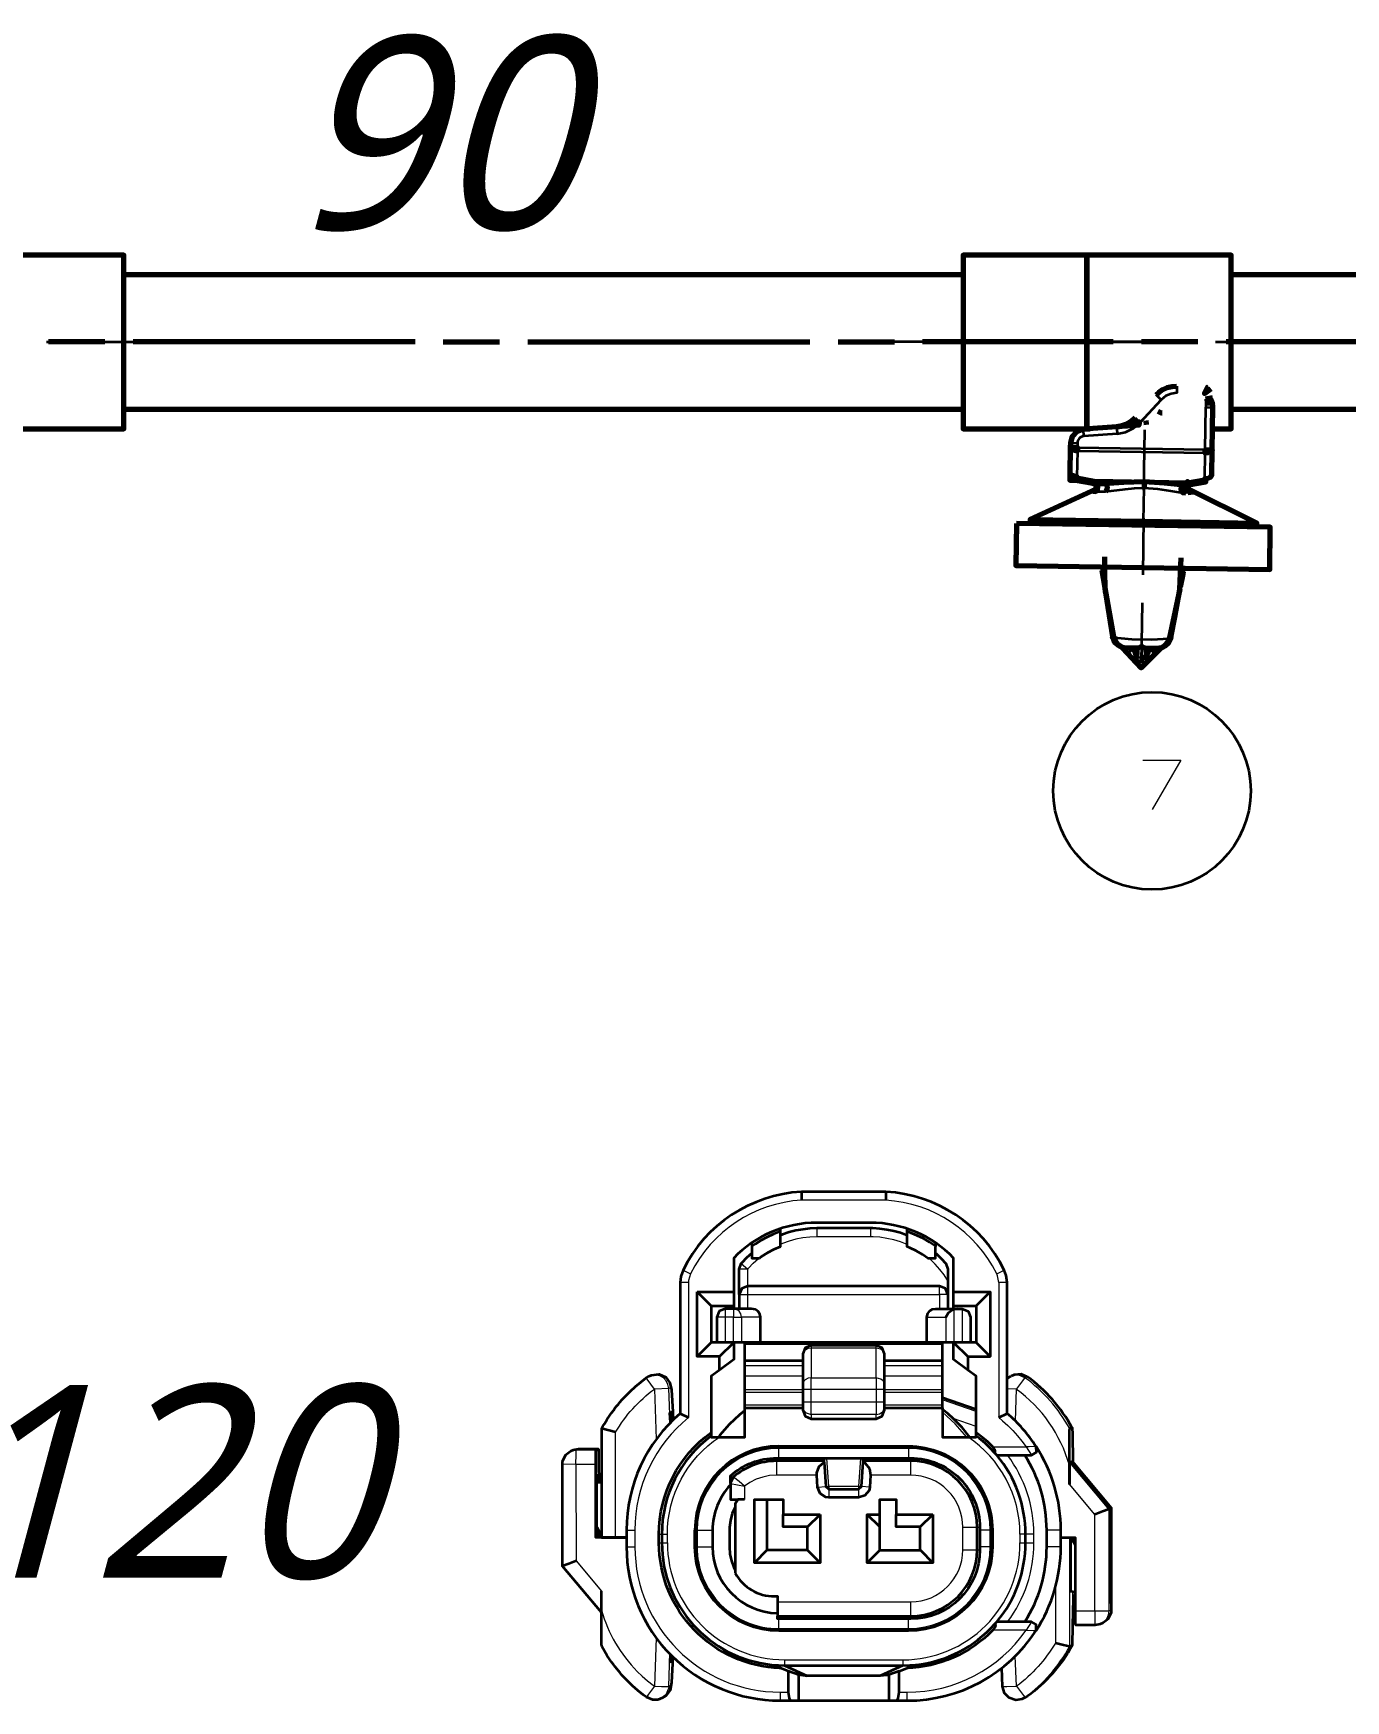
# Model space of a CAD drawing. Header units: millimetres. Extents: x 0 to 174, y 0 to 33.
# Drawn here: x 42.714 to 44.546, y 14.931 to 17.259 of the extents above; entities that cross this region are included whole.
import ezdxf

# ---------------------------------------------------------------- set-up
doc = ezdxf.new("R2010")
doc.units = ezdxf.units.MM
doc.layers.add('PDF_Geomertry', color=7, linetype='Continuous', true_color=0x405f80)
doc.layers.add('PDF_Text', color=7, linetype='Continuous')
doc.styles.add('PDF Lucida Handwriting Italic', font='')
doc.styles.get('PDF Lucida Handwriting Italic').set_extended_font_data('Lucida Handwriting', italic=True)

msp = doc.modelspace()

# ---------------------------------------------------------------- linework, layer by layer
at = {"layer": 'PDF_Geomertry', "lineweight": 70}
for points in [[(42.4665, 16.9347), (42.0925, 16.9347), (42.0925, 16.7213), (42.3693, 16.7213), (42.3693, 16.454), (42.5636, 16.454), (42.5636, 16.7067), (42.8406, 16.7067), (42.8406, 16.9493), (42.4665, 16.9493), (42.4665, 16.7067)], [(44.3604, 16.7067), (44.3865, 16.7067), (44.3865, 16.9493), (44.185, 16.9493), (44.0125, 16.9493), (44.0125, 16.7067), (44.185, 16.7067), (44.1894, 16.7067)], [(44.0125, 16.9218), (42.8406, 16.9218)], [(46.2468, 16.9218), (44.3865, 16.9218)], [(44.2817, 16.7539), (44.2853, 16.7574), (44.291, 16.7613), (44.2972, 16.7642), (44.304, 16.7658), (44.3108, 16.7664)], [(44.3581, 16.7625), (44.3494, 16.7561), (44.3542, 16.7656), (44.3543, 16.7657)], [(44.3232, 16.6172), (44.3211, 16.62), (44.3207, 16.6239), (44.3225, 16.6271), (44.3239, 16.6281), (44.3254, 16.6283), (44.3271, 16.6285), (44.3513, 16.6324), (44.3513, 16.6324), (44.3513, 16.6324), (44.3511, 16.6324), (44.351, 16.6326), (44.3501, 16.6351), (44.3497, 16.6371), (44.3529, 16.6374), (44.3576, 16.639), (44.3594, 16.6418), (44.36, 16.6775), (44.361, 16.7365), (44.3603, 16.7424)], [(44.3604, 16.75), (44.3508, 16.7482)], [(44.361, 16.7424), (44.3603, 16.7424), (44.3513, 16.7425)], [(44.3563, 16.7492), (44.3589, 16.746), (44.3603, 16.7424), (44.3601, 16.7413), (44.3603, 16.7401)], [(42.8406, 16.7343), (44.0125, 16.7343)], [(44.2522, 16.7218), (44.2468, 16.7169), (44.2406, 16.7131), (44.2336, 16.7106), (44.2264, 16.7093), (44.2372, 16.7108), (44.2443, 16.7125), (44.2579, 16.7165), (44.2579, 16.7146), (44.2576, 16.7119), (44.2576, 16.7117), (44.2575, 16.7117), (44.2575, 16.7115), (44.2575, 16.7115)], [(44.2682, 16.7124), (44.2678, 16.7182)], [(44.2899, 16.7285), (44.2894, 16.7286), (44.2844, 16.7306)], [(44.3865, 16.7343), (46.2468, 16.7343)], [(44.2574, 16.7115), (44.2494, 16.711), (44.2417, 16.7104), (44.2339, 16.7099), (44.2301, 16.7096), (44.2293, 16.7096), (44.2264, 16.7093), (44.1801, 16.706), (44.1711, 16.7031), (44.1644, 16.6961), (44.1621, 16.6869), (44.1619, 16.6806), (44.1614, 16.6449), (44.1613, 16.635), (44.1693, 16.6349)], [(44.1693, 16.6351), (44.1704, 16.6375), (44.1711, 16.6399), (44.1674, 16.6403), (44.1631, 16.6421), (44.1617, 16.6439), (44.1614, 16.6449), (44.1619, 16.6415), (44.1636, 16.6386), (44.1661, 16.6364), (44.1693, 16.6351), (44.1935, 16.6306), (44.1965, 16.6288), (44.1981, 16.6256), (44.1972, 16.6219), (44.1946, 16.6196), (44.1972, 16.6193), (44.1999, 16.6219), (44.2003, 16.6257), (44.1985, 16.629), (44.1951, 16.6304), (44.2092, 16.6301), (44.2365, 16.6321), (44.265, 16.6329), (44.2933, 16.6313), (44.3207, 16.6285), (44.3254, 16.6283), (44.3254, 16.6332), (44.3258, 16.6318), (44.3271, 16.6285)], [(44.1971, 16.6217), (44.1057, 16.58), (44.1057, 16.5743)], [(44.1935, 16.6303), (44.1917, 16.6308)], [(44.1932, 16.6304), (44.1933, 16.6303)], [(44.1951, 16.6351), (44.1942, 16.6317), (44.1936, 16.6306), (44.1935, 16.6306), (44.1935, 16.6304), (44.1933, 16.6304)], [(44.1942, 16.6303), (44.1933, 16.6304), (44.1933, 16.6304), (44.1933, 16.6304), (44.1933, 16.6304), (44.1951, 16.6303)], [(44.1951, 16.6353), (44.1951, 16.6317), (44.1951, 16.6304)], [(44.2092, 16.6301), (44.2106, 16.6297), (44.2118, 16.6289), (44.2133, 16.6256), (44.2129, 16.6217), (44.2121, 16.6201), (44.2108, 16.619)], [(44.265, 16.6329), (44.2649, 16.6242)], [(44.3207, 16.6285), (44.319, 16.6279), (44.3168, 16.6253), (44.3163, 16.6226), (44.3167, 16.6203), (44.3187, 16.6175), (44.3232, 16.6174)], [(44.4224, 16.5694), (44.4225, 16.5751), (44.3251, 16.6232)], [(44.3339, 16.6293), (44.3338, 16.6293), (44.3329, 16.6292), (44.3261, 16.6282)], [(44.3356, 16.6299), (44.3338, 16.6293)], [(44.1931, 16.6199), (44.1932, 16.6199), (44.1946, 16.6194)], [(44.3258, 16.6175), (44.3335, 16.6188), (44.3339, 16.6189)], [(44.1057, 16.58), (44.264, 16.5776), (44.4225, 16.5751)], [(44.2061, 16.509), (44.2096, 16.4876), (44.2111, 16.4782), (44.2104, 16.4846), (44.2103, 16.5063), (44.2101, 16.5281)], [(44.3022, 16.4156), (44.3082, 16.4463), (44.314, 16.4765), (44.3149, 16.4829), (44.3157, 16.5047), (44.3165, 16.5264)], [(44.3158, 16.486), (44.3193, 16.504), (44.3199, 16.5072)], [(44.2111, 16.4782), (44.221, 16.4168), (44.221, 16.4167), (44.2211, 16.4165), (44.2215, 16.4164), (44.2228, 16.4161), (44.2104, 16.4846)], [(44.3149, 16.4829), (44.3004, 16.415), (44.3017, 16.4151), (44.3019, 16.4153), (44.3022, 16.4154), (44.3022, 16.4156), (44.3017, 16.4135)], [(44.2339, 16.4015), (44.2397, 16.4006), (44.2357, 16.401), (44.2315, 16.4025), (44.2281, 16.4047), (44.2251, 16.4076), (44.2228, 16.411), (44.2214, 16.4147), (44.2208, 16.4168)], [(44.2829, 16.3999), (44.2864, 16.4001), (44.29, 16.4015), (44.2935, 16.4036), (44.2963, 16.4065), (44.2985, 16.4099), (44.3, 16.4135), (44.3013, 16.4133), (44.3015, 16.4133), (44.3017, 16.4133), (44.3017, 16.4133), (44.3017, 16.4135), (44.2983, 16.4071), (44.2947, 16.4036), (44.289, 16.4007), (44.2829, 16.3999), (44.2756, 16.4), (44.2674, 16.4), (44.266, 16.4004), (44.2629, 16.4019), (44.2617, 16.4022), (44.2611, 16.4022), (44.2599, 16.4019), (44.2568, 16.4006), (44.2553, 16.4003), (44.2513, 16.4003), (44.2472, 16.4004), (44.2397, 16.4006), (44.2344, 16.4015), (44.2294, 16.4046), (44.2263, 16.4081), (44.2232, 16.4146), (44.2219, 16.4146), (44.2214, 16.4146), (44.2214, 16.4146), (44.2214, 16.4147)], [(44.2228, 16.4161), (44.2232, 16.4146)], [(44.3004, 16.415), (44.3, 16.4135)], [(44.2883, 16.4006), (44.2801, 16.3922), (44.2765, 16.3886), (44.2729, 16.385), (44.2696, 16.3817), (44.2667, 16.3788), (44.261, 16.3729), (44.2553, 16.379), (44.254, 16.3804), (44.2424, 16.3929), (44.2344, 16.4014)], [(44.2549, 16.4003), (44.2547, 16.3918), (44.2535, 16.3865), (44.2538, 16.3825), (44.255, 16.3793), (44.2553, 16.379)], [(44.2678, 16.3915), (44.2668, 16.389), (44.2646, 16.3872), (44.2615, 16.3867)], [(44.2679, 16.4), (44.2678, 16.3915), (44.2688, 16.3864), (44.2685, 16.3822), (44.2671, 16.3792), (44.2667, 16.3788)]]:
    msp.add_lwpolyline(points, dxfattribs=at)
for points in [[(44.185, 16.7067), (44.185, 16.9493)], [(44.1717, 16.6756), (44.17, 16.6757), (44.1647, 16.6771), (44.1626, 16.6786), (44.1622, 16.6796), (44.1619, 16.6806), (44.1628, 16.6806), (44.1717, 16.6804)], [(44.3503, 16.6776), (44.36, 16.6775), (44.3599, 16.6765), (44.3583, 16.6749), (44.3539, 16.6731), (44.3503, 16.6728)], [(44.0868, 16.5746), (44.086, 16.5156), (44.4403, 16.5101), (44.4411, 16.5692)]]:
    msp.add_lwpolyline(points, close=True, dxfattribs=at)
at = {"layer": 'PDF_Geomertry', "color": 18, "lineweight": 35, "true_color": 0x260000}
for points in [[(42.7322, 16.8281), (42.9685, 16.8281)], [(42.8139, 16.8281), (42.7353, 16.8281)], [(43.2471, 16.8281), (42.8533, 16.8281)], [(43.2864, 16.8281), (43.3651, 16.8281)], [(43.4044, 16.8281), (43.7982, 16.8281)], [(43.8376, 16.8281), (43.9162, 16.8281)], [(44.02, 16.8281), (43.8846, 16.8281)], [(43.9557, 16.8281), (44.3131, 16.8281), (44.1775, 16.8281)], [(44.2071, 16.8281), (44.0571, 16.8281), (44.2218, 16.8281)], [(44.0594, 16.8281), (44.1382, 16.8281)], [(44.3251, 16.8281), (44.2464, 16.8281)], [(44.3399, 16.8281), (44.2611, 16.8281)], [(44.3646, 16.8281), (44.5144, 16.8281)], [(44.7731, 16.8281), (44.3793, 16.8281)], [(44.2647, 16.6211), (44.2661, 16.7053)], [(44.2642, 16.5817), (44.2629, 16.5029)], [(44.2624, 16.4636), (44.261, 16.3794)]]:
    msp.add_lwpolyline(points, dxfattribs=at)
at = {"layer": 'PDF_Geomertry', "color": 3, "lineweight": 70}
for points in [[(42.8139, 16.8281), (42.7353, 16.8281)], [(43.2471, 16.8281), (42.8533, 16.8281)], [(43.2864, 16.8281), (43.3651, 16.8281)], [(43.4044, 16.8281), (43.7982, 16.8281)], [(43.8376, 16.8281), (43.9162, 16.8281)], [(44.2218, 16.8281), (44.185, 16.8281), (43.9557, 16.8281)], [(44.3399, 16.8281), (44.2613, 16.8281)], [(44.7731, 16.8281), (44.3793, 16.8281)]]:
    msp.add_lwpolyline(points, dxfattribs=at)
at = {"layer": 'PDF_Geomertry', "lineweight": 35}
for points in [[(44.3108, 16.7664), (44.3108, 16.7657), (44.3107, 16.7568), (44.3107, 16.7567), (44.3026, 16.7557), (44.2951, 16.7525), (44.2888, 16.7472)], [(44.2522, 16.7218), (44.2528, 16.7213), (44.2593, 16.7153), (44.2888, 16.7472), (44.2817, 16.7539)], [(44.3508, 16.7482), (44.3513, 16.7425), (44.3513, 16.7367)], [(44.1621, 16.6869), (44.1633, 16.6869), (44.1718, 16.6868), (44.1717, 16.6804), (44.3503, 16.6776), (44.3513, 16.7367), (44.361, 16.7365)], [(44.2271, 16.6997), (44.239, 16.7021), (44.25, 16.7074), (44.2593, 16.7153)], [(44.1808, 16.6964), (44.179, 16.6961), (44.1774, 16.6954), (44.1756, 16.6943), (44.1744, 16.6933), (44.1732, 16.6917), (44.1725, 16.6903), (44.1719, 16.6883), (44.1718, 16.6868)], [(44.2264, 16.7093), (44.2264, 16.709), (44.2265, 16.7086), (44.2267, 16.7065), (44.2271, 16.6997), (44.1808, 16.6964), (44.1801, 16.7053), (44.1801, 16.706)], [(44.1972, 16.6193), (44.2108, 16.619), (44.2383, 16.6226), (44.2515, 16.6238), (44.2649, 16.6242)], [(44.264, 16.5718), (44.264, 16.5776), (44.2649, 16.6242), (44.2835, 16.6228), (44.3018, 16.62), (44.3186, 16.6174)], [(44.3271, 16.6285), (44.3242, 16.6268), (44.3226, 16.6236), (44.3233, 16.62), (44.3258, 16.6175), (44.3232, 16.6172)], [(44.2061, 16.509), (44.2063, 16.5138)], [(44.2096, 16.4876), (44.21, 16.5136)], [(44.3163, 16.5119), (44.3158, 16.486)], [(44.32, 16.5119), (44.3199, 16.5072)], [(44.3, 16.4135), (44.2754, 16.4122), (44.2476, 16.4126), (44.2232, 16.4146)], [(44.2535, 16.3865), (44.249, 16.3992), (44.2424, 16.3929)], [(44.2478, 16.4004), (44.249, 16.3992), (44.249, 16.4004)], [(44.2608, 16.3867), (44.2578, 16.3874), (44.2554, 16.3892), (44.2547, 16.3918)], [(44.2611, 16.4022), (44.2608, 16.3867), (44.2594, 16.3826), (44.2576, 16.3808), (44.255, 16.3793)], [(44.2617, 16.4022), (44.2615, 16.3867), (44.2628, 16.3826), (44.2671, 16.3792)], [(44.2801, 16.3922), (44.2737, 16.3988), (44.2688, 16.3864)], [(44.2749, 16.4), (44.2737, 16.3988), (44.2737, 16.4)]]:
    msp.add_lwpolyline(points, dxfattribs=at)
msp.add_lwpolyline([(44.1717, 16.6756), (44.1711, 16.6399), (44.1951, 16.6353), (44.3254, 16.6332), (44.3497, 16.6371), (44.3503, 16.6728)], close=True, dxfattribs=at)
at = {"layer": 'PDF_Geomertry', "color": 18, "lineweight": 13, "true_color": 0x260000}
msp.add_lwpolyline([(44.2629, 16.2439), (44.3163, 16.2439), (44.2763, 16.175)], dxfattribs=at)
at = {"layer": 'PDF_Geomertry', "color": 7, "lineweight": 35}
for points in [[(44.0619, 15.3264), (44.0738, 15.3319), (44.0738, 15.5149), (44.0725, 15.5244), (44.0697, 15.5322, 0.27033), (43.9044, 15.6415), (43.7864, 15.6415, 0.269977), (43.6211, 15.5322), (43.6179, 15.5231), (43.6171, 15.5149), (43.6171, 15.3319), (43.6289, 15.3264)], [(43.999, 15.5018), (43.999, 15.5489, 0.204376), (43.8828, 15.5982), (43.8081, 15.5982, 0.203994), (43.6919, 15.5489), (43.6919, 15.5018), (43.6919, 15.4821), (43.6919, 15.4782)], [(43.5268, 15.3057), (43.5075, 15.311, -0.06851), (43.5435, 15.359), (43.5474, 15.3628), (43.5546, 15.3696), (43.5621, 15.3758), (43.5699, 15.3818), (43.5738, 15.3842), (43.5769, 15.3854)], [(43.6171, 15.3319, 0.218885), (43.5422, 15.1692), (43.5422, 15.1456, 0.414255), (43.7568, 14.931), (43.7724, 14.931)], [(43.9185, 14.931), (43.934, 14.931, 0.255336), (44.1142, 15.029, 0.143842), (44.1486, 15.1456), (44.1486, 15.1692, 0.145133), (44.1142, 15.2856, 0.071967), (44.0738, 15.3319)], [(43.7446, 14.9811), (43.7574, 14.9763, -0.404826), (43.5875, 15.1514), (43.5875, 15.1632, -0.241331), (43.6604, 15.3054), (43.6604, 15.3006, 0.236524), (43.5915, 15.1632), (43.5915, 15.1514, 0.383854), (43.7446, 14.9811), (43.7544, 14.9804), (43.7628, 14.9801), (43.8454, 14.9801), (43.9281, 14.9801), (43.9379, 14.9804), (43.9463, 14.9811, 0.189013), (44.0565, 15.0382), (44.0592, 15.0411)], [(44.1142, 15.029), (44.1143, 15.0374), (44.1076, 15.0411), (44.0592, 15.0411, 0.177498), (44.0993, 15.1514), (44.0993, 15.1632, 0.177458), (44.0592, 15.2735), (44.1076, 15.2735), (44.1147, 15.2779), (44.1142, 15.2856)], [(44.0986, 15.0411, 0.141865), (44.1289, 15.1456), (44.1289, 15.1692, 0.141575), (44.0986, 15.2735)], [(43.8182, 15.2656), (43.7517, 15.2656, 0.181642), (43.6913, 15.2431), (43.6872, 15.235), (43.6872, 15.2342), (43.6872, 15.2447, -0.186453), (43.7517, 15.2696), (43.8179, 15.2696), (43.8218, 15.2696), (43.869, 15.2696), (43.8729, 15.2696), (43.9392, 15.2696, -0.414592), (44.0356, 15.1731), (44.0356, 15.1415, -0.414171), (43.9392, 15.0451), (43.7529, 15.0451), (43.7529, 15.049), (43.9392, 15.049, 0.414136), (44.0317, 15.1415), (44.0317, 15.1731, 0.414118), (43.9392, 15.2656), (43.8726, 15.2656)], [(43.6872, 15.2322, 0.18879), (43.6624, 15.1692), (43.6624, 15.1456, 0.409313), (43.7529, 15.0531)], [(43.6939, 15.109, 0.275059), (43.749, 15.0767), (43.7529, 15.0767), (43.7529, 15.0688), (43.7529, 15.049)], [(43.6071, 14.9919), (43.6051, 14.9565), (43.6032, 14.9458), (43.5972, 14.9376), (43.5926, 14.9347), (43.5893, 14.9335), (43.5858, 14.9322), (43.5788, 14.9321), (43.57, 14.9357), (43.5656, 14.9389), (43.5579, 14.9451), (43.5506, 14.9517), (43.5435, 14.9585, -0.065948), (43.5076, 15.0065), (43.5076, 15.0067), (43.5075, 15.01), (43.5072, 15.0572), (43.5072, 15.084)], [(44.0565, 15.0382), (44.0572, 15.0365), (44.0569, 15.0342), (44.0538, 15.0293, -0.194821), (43.9335, 14.9763), (43.9463, 14.9811)], [(44.1643, 15.0079, -0.109634), (44.1019, 14.9371), (44.0981, 14.9347), (44.0949, 14.9335), (44.0944, 14.9332), (44.094, 14.9331), (44.0858, 14.9318), (44.0767, 14.9347), (44.07, 14.9415), (44.0674, 14.9507), (44.0664, 14.9767)]]:
    msp.add_lwpolyline(points, format="xyb", dxfattribs=at)
at = {"layer": 'PDF_Geomertry', "color": 7, "lineweight": 13}
for points in [[(44.0619, 15.5149), (44.0603, 15.5243), (44.0592, 15.5269, 0.269757), (43.9042, 15.6297), (43.7867, 15.6297, 0.270278), (43.6318, 15.5269)], [(43.6211, 15.5322), (43.6318, 15.5269), (43.629, 15.5176), (43.6289, 15.5149), (43.6289, 15.3264, 0.225926), (43.554, 15.1692)], [(43.5268, 15.1586), (43.5268, 15.3057, -0.101208), (43.5811, 15.366), (43.5838, 15.296)], [(44.161, 15.311, 0.106229), (44.0986, 15.3819), (44.0899, 15.3856), (44.0803, 15.3846), (44.0792, 15.3842)], [(44.1606, 15.2599, 0.16542), (44.0865, 15.366), (44.0849, 15.3217)], [(43.5875, 15.1632), (43.5915, 15.1632), (43.5993, 15.1632, -0.250738), (43.6719, 15.299)], [(43.7549, 15.2696), (43.7549, 15.2832, 0.412957), (43.6408, 15.1692), (43.6624, 15.1692)], [(43.936, 15.2872, -0.415069), (44.054, 15.1692), (44.0521, 15.1692), (44.05, 15.1692, 0.414172), (43.936, 15.2832), (43.936, 15.2696)], [(44.0743, 15.0411, 0.162833), (44.1111, 15.1514), (44.1111, 15.1632, 0.162076), (44.0743, 15.2735)], [(43.7529, 15.0688), (43.9392, 15.0688, 0.41259), (44.0119, 15.1415), (44.0119, 15.1731, 0.41455), (43.9392, 15.2458), (43.8831, 15.2458)], [(44.0674, 14.9507), (44.0674, 14.9507), (44.0674, 14.9507), (44.0674, 14.9507), (44.0675, 14.9507), (44.0678, 14.9507), (44.0689, 14.9507), (44.0731, 14.9507), (44.0867, 14.9511), (44.0964, 14.9383), (44.0986, 14.9357), (44.0986, 14.9357), (44.0988, 14.9357, 0.108685), (44.161, 15.0065), (44.161, 15.1588)], [(43.5422, 15.1456), (43.554, 15.1456, 0.413762), (43.7568, 14.9428), (43.7568, 14.931)], [(43.5993, 15.1514, 0.414363), (43.7628, 14.9881), (43.7628, 14.9801)], [(43.7549, 15.0274, -0.414191), (43.6368, 15.1456), (43.6387, 15.1456), (43.6408, 15.1456, 0.41541), (43.7549, 15.0315), (43.7549, 15.0451)], [(44.054, 15.1456, -0.414206), (43.936, 15.0274), (43.936, 15.0293), (43.936, 15.0315, 0.414187), (44.05, 15.1456), (44.0356, 15.1456)], [(44.141, 15.0886), (44.141, 15.0114, -0.101192), (44.0867, 14.9511), (44.085, 14.9931)], [(43.5072, 15.0572, 0.123918), (43.5571, 14.9719), (43.5642, 14.9651), (43.5717, 14.9586), (43.5793, 14.9525), (43.5813, 14.9511), (43.5731, 14.9401), (43.57, 14.9357)], [(43.934, 14.931), (43.934, 14.9428, 0.245661), (44.1001, 15.0293)]]:
    msp.add_lwpolyline(points, format="xyb", dxfattribs=at)
at = {"layer": 'PDF_Geomertry', "color": 7, "lineweight": 35}
for points in [[(43.7864, 15.6415), (43.7867, 15.6297)], [(43.9044, 15.6415), (43.9042, 15.6297)], [(43.7568, 15.5899), (43.7568, 15.5858), (43.7568, 15.5647), (43.7478, 15.5608), (43.7392, 15.5563), (43.7308, 15.551), (43.7274, 15.5485), (43.7175, 15.5485), (43.7175, 15.5644), (43.7175, 15.5657), (43.7175, 15.5704)], [(43.7568, 15.5858), (43.7476, 15.5822), (43.7386, 15.5782), (43.73, 15.5736), (43.7217, 15.5685), (43.7175, 15.5657)], [(43.934, 15.5806), (43.9247, 15.5839), (43.9153, 15.5865), (43.9057, 15.5885), (43.8958, 15.5897), (43.8861, 15.5904), (43.8828, 15.5904), (43.8081, 15.5904), (43.7982, 15.59), (43.7885, 15.589), (43.7788, 15.5872), (43.7692, 15.5849), (43.7599, 15.5817), (43.7568, 15.5806)], [(43.9735, 15.5704), (43.9735, 15.5657), (43.9733, 15.5644), (43.9733, 15.5485), (43.9635, 15.5485), (43.9554, 15.554), (43.9468, 15.5589), (43.9379, 15.5632), (43.934, 15.5647), (43.934, 15.5858), (43.934, 15.5899)], [(43.9735, 15.5657), (43.9651, 15.5711), (43.9567, 15.576), (43.9478, 15.5803), (43.9388, 15.584), (43.934, 15.5858)], [(43.9911, 15.4979), (43.9876, 15.5063), (43.9793, 15.5097), (43.7115, 15.5097), (43.7032, 15.5063), (43.6997, 15.4979), (43.6997, 15.5336), (43.7025, 15.5413), (43.7036, 15.5425), (43.7103, 15.5497), (43.7175, 15.5564)], [(43.9733, 15.5564), (43.9746, 15.5553), (43.9817, 15.5485), (43.9883, 15.5413), (43.9911, 15.5336), (43.9911, 15.5169), (43.9911, 15.4979), (43.9911, 15.4782)], [(43.6407, 15.5018), (43.6919, 15.5018)], [(43.999, 15.4782), (43.999, 15.4821), (44.0304, 15.4821), (44.0304, 15.431), (43.999, 15.431), (43.9882, 15.431), (43.9743, 15.431), (43.7165, 15.431), (43.7026, 15.431), (43.6919, 15.431), (43.6919, 15.4074), (43.6722, 15.3925), (43.6722, 15.4113), (43.6919, 15.431), (43.6604, 15.431)], [(43.6604, 15.4821), (43.6919, 15.4821)], [(43.6997, 15.4979), (43.6997, 15.4782)], [(43.999, 15.4821), (43.999, 15.5018), (44.0501, 15.5018)], [(44.0304, 15.4821), (44.0501, 15.5018), (44.0501, 15.4113)], [(43.7293, 15.431), (43.7293, 15.4664), (43.7285, 15.4706), (43.726, 15.4743), (43.7224, 15.4769), (43.7167, 15.4782), (43.6915, 15.4782), (43.6801, 15.4782), (43.6717, 15.4747), (43.6682, 15.4664), (43.6682, 15.431)], [(43.9615, 15.431), (43.9615, 15.4664), (43.9628, 15.4715), (43.9656, 15.475), (43.9696, 15.4774), (43.9742, 15.4782), (44.0038, 15.4782), (44.0108, 15.4782), (44.0192, 15.4747), (44.0226, 15.4664), (44.0226, 15.431)], [(44.0038, 15.4782), (43.9993, 15.4775), (43.9915, 15.4719), (43.9882, 15.4664)], [(43.6722, 15.4113), (43.6407, 15.4113)], [(43.6604, 15.3006), (43.6604, 15.299), (43.6719, 15.299), (43.7076, 15.299), (43.7076, 15.3396), (43.7076, 15.3435), (43.7076, 15.3613), (43.7076, 15.3651), (43.7076, 15.3838), (43.7076, 15.3982), (43.7076, 15.4053), (43.7076, 15.4283), (43.7076, 15.431)], [(43.9025, 15.3396), (43.9832, 15.3396), (43.9832, 15.3435), (43.9832, 15.3613), (43.9832, 15.3651), (43.9832, 15.3838), (43.9832, 15.3982), (43.9832, 15.4053), (43.9832, 15.4283), (43.9832, 15.431)], [(44.0186, 15.4113), (44.0186, 15.3925), (43.999, 15.4074), (43.999, 15.431), (44.0186, 15.4113), (44.0501, 15.4113), (44.0304, 15.431)], [(43.5771, 15.3856), (43.5878, 15.3868), (43.5971, 15.3828), (43.6029, 15.3749), (43.605, 15.3651), (43.6068, 15.334), (43.6072, 15.3229)], [(43.6722, 15.3925), (43.6604, 15.3838), (43.6604, 15.3054)], [(43.7883, 15.4053), (43.7076, 15.4053)], [(43.9832, 15.4053), (43.9025, 15.4053)], [(43.9832, 15.3396), (43.9832, 15.299), (44.0189, 15.299), (44.0304, 15.299), (44.0304, 15.3006), (44.0304, 15.3054), (44.0304, 15.3838), (44.0186, 15.3925)], [(44.1018, 15.3832), (44.0931, 15.3868), (44.0835, 15.386), (44.0825, 15.3854), (44.0792, 15.3842)], [(44.0789, 15.384), (44.0738, 15.3806)], [(44.0304, 15.3374), (43.9832, 15.3536)], [(43.6035, 15.3192), (43.6029, 15.3326), (43.6037, 15.3331), (43.6029, 15.3324)], [(43.6043, 15.32), (43.6037, 15.3331)], [(43.6065, 15.3222), (43.6061, 15.334), (43.6054, 15.3336), (43.6047, 15.3331)], [(43.6053, 15.321), (43.6047, 15.3335), (43.6061, 15.334)], [(43.7076, 15.3361), (43.7, 15.3299), (43.6928, 15.3233), (43.6857, 15.3164), (43.679, 15.3092), (43.6726, 15.3017), (43.6706, 15.299)], [(43.7076, 15.3396), (43.7883, 15.3396)], [(44.0218, 15.299), (44.0107, 15.3124), (43.9985, 15.3247), (43.9913, 15.3312), (43.9836, 15.3376), (43.9832, 15.3379)], [(43.5075, 15.311), (43.5075, 15.1588), (43.5174, 15.1586), (43.5268, 15.1586), (43.5422, 15.1586), (43.4993, 15.1586), (43.4993, 15.2607), (43.4993, 15.2608), (43.4993, 15.2749), (43.4994, 15.2793), (43.4996, 15.2804), (43.4996, 15.2807), (43.4996, 15.2807), (43.4996, 15.2808), (43.4996, 15.2808), (43.4996, 15.2808), (43.5031, 15.2822), (43.5032, 15.2808), (43.5033, 15.2765), (43.5033, 15.2626), (43.5035, 15.236)], [(44.0592, 15.2735), (44.0565, 15.2765), (44.0571, 15.2775), (44.0571, 15.2797), (44.0565, 15.2815), (44.0538, 15.2853), (44.0468, 15.2921), (44.0393, 15.2986), (44.0315, 15.3046), (44.0304, 15.3054)], [(44.0565, 15.2765), (44.0499, 15.2836), (44.0428, 15.2904), (44.0353, 15.2968), (44.0304, 15.3006)], [(44.2167, 15.1983), (44.1615, 15.264), (44.161, 15.2638), (44.161, 15.2636), (44.1608, 15.2622), (44.1606, 15.2332), (44.1606, 15.2599), (44.1608, 15.3086), (44.161, 15.3107), (44.161, 15.311), (44.1642, 15.3124), (44.1643, 15.3122), (44.1643, 15.3121), (44.1644, 15.311), (44.1647, 15.3038), (44.1653, 15.2644), (44.1653, 15.264)], [(43.4676, 15.2806), (43.4643, 15.2792), (43.4642, 15.279), (43.4639, 15.279), (43.4564, 15.2731), (43.4526, 15.2643), (43.4524, 15.2611), (43.4525, 15.1193)], [(43.5031, 15.2822), (43.4754, 15.2822), (43.4679, 15.2807)], [(43.8818, 15.229), (43.881, 15.2246), (43.8751, 15.2172), (43.8661, 15.2144), (43.8247, 15.2144), (43.8203, 15.215), (43.8124, 15.2203), (43.809, 15.229), (43.8078, 15.2458), (43.8078, 15.2489), (43.811, 15.2579), (43.8183, 15.2639), (43.8207, 15.2299), (43.8247, 15.2263), (43.8661, 15.2263), (43.8701, 15.2299), (43.8726, 15.2639), (43.8726, 15.2656), (43.8729, 15.2696)], [(43.8183, 15.2639), (43.8182, 15.2656), (43.8179, 15.2696)], [(43.8726, 15.2639), (43.8753, 15.2625), (43.8814, 15.2553), (43.8831, 15.2458), (43.8819, 15.229)], [(44.1636, 15.2617), (44.1638, 15.265), (44.1643, 15.2653), (44.2194, 15.1996)], [(43.5075, 15.1592), (43.5006, 15.1592), (43.5006, 15.2457), (43.5022, 15.2464), (43.5022, 15.236)], [(43.5075, 15.2356), (43.5006, 15.2361)], [(43.5075, 15.235), (43.5006, 15.2356)], [(43.5074, 15.2356), (43.5075, 15.236)], [(43.6872, 15.2342), (43.6872, 15.2117), (43.6978, 15.2117)], [(43.6939, 15.2011), (43.6899, 15.1921), (43.6874, 15.1826), (43.6861, 15.1729), (43.686, 15.1692), (43.686, 15.1456), (43.6867, 15.1357), (43.6888, 15.1261), (43.6922, 15.1169), (43.6939, 15.1135)], [(43.7068, 15.2117), (43.6978, 15.2117), (43.6939, 15.2056), (43.6939, 15.1092)], [(43.7385, 15.141), (43.7385, 15.2117)], [(43.7949, 15.141), (43.7949, 15.1735), (43.761, 15.1735), (43.761, 15.1911)], [(43.7949, 15.1735), (43.8125, 15.1911)], [(43.896, 15.1735), (43.8783, 15.1911)], [(43.896, 15.141), (43.896, 15.1735), (43.896, 15.1911)], [(43.9524, 15.141), (43.9524, 15.1735), (43.9185, 15.1735), (43.9185, 15.1911)], [(43.9524, 15.1735), (43.97, 15.1911)], [(44.2161, 15.1982), (44.2068, 15.1949), (44.1975, 15.1915), (44.196, 15.191)], [(44.2042, 15.0383), (44.2075, 15.0397), (44.2076, 15.0399), (44.2079, 15.0399), (44.2154, 15.0458), (44.2192, 15.0546), (44.2194, 15.0578), (44.2194, 15.1996), (44.2189, 15.1993), (44.2167, 15.1985)], [(44.2161, 15.1981), (44.2167, 15.1983), (44.2167, 15.0682), (44.2189, 15.0692), (44.2167, 15.0693)], [(43.5006, 15.1592), (43.4993, 15.1586)], [(43.5006, 15.1732), (43.5075, 15.1611)], [(43.5022, 15.1703), (43.5022, 15.1599), (43.5075, 15.1599)], [(43.5022, 15.1599), (43.5035, 15.1603)], [(43.5035, 15.1682), (43.5035, 15.1603), (43.5075, 15.1603)], [(43.5078, 15.1607), (43.5058, 15.1607), (43.5035, 15.1607), (43.5057, 15.1607), (43.5076, 15.1607)], [(44.1486, 15.1586), (44.1685, 15.1586), (44.1685, 15.0564), (44.1686, 15.0424), (44.1688, 15.0382), (44.1689, 15.0367), (44.1964, 15.0367), (44.2039, 15.0382)], [(44.1621, 15.1586), (44.1621, 15.0836), (44.1685, 15.0831)], [(44.1685, 15.1482), (44.1624, 15.1586)], [(44.1685, 15.1507), (44.1639, 15.1586)], [(43.8125, 15.1235), (43.795, 15.141), (43.7383, 15.141), (43.7208, 15.1235)], [(43.8783, 15.1235), (43.8958, 15.141), (43.9525, 15.141), (43.97, 15.1235)], [(43.5072, 15.0542), (43.4525, 15.1193), (43.4618, 15.1226), (43.471, 15.126), (43.4718, 15.1263)], [(44.1685, 15.0822), (44.1661, 15.0728), (44.1658, 15.069), (44.1653, 15.0592), (44.1653, 15.0567), (44.1646, 15.0108), (44.1643, 15.0083), (44.1643, 15.0081), (44.1643, 15.0079), (44.161, 15.0065), (44.161, 15.0065), (44.1607, 15.0065), (44.1525, 15.0085), (44.141, 15.0114)], [(44.1685, 15.0819), (44.1682, 15.0815)], [(43.6033, 14.9956), (43.6029, 14.9851), (43.6039, 14.9856), (43.6042, 14.9947)], [(43.6063, 14.9865), (43.6049, 14.986), (43.6051, 14.9938)], [(43.6049, 14.9875), (43.6056, 14.9871), (43.6063, 14.9865), (43.6064, 14.9925)], [(43.6031, 14.9863), (43.6039, 14.9856)], [(43.7681, 14.9722), (43.7574, 14.9763)], [(43.7628, 14.9801), (43.7946, 14.9658)], [(43.7825, 14.9668), (43.7681, 14.9722), (43.7681, 14.9428), (43.7693, 14.9344), (43.7707, 14.9318), (43.7724, 14.931), (43.7825, 14.931)], [(43.9281, 14.9801), (43.8963, 14.9658)], [(43.9228, 14.9722), (43.9085, 14.9668), (43.9085, 14.931), (43.9185, 14.931), (43.9189, 14.931), (43.9193, 14.9311), (43.9201, 14.9318), (43.9215, 14.9344), (43.9228, 14.9428), (43.9228, 14.9722), (43.9335, 14.9763)], [(43.9085, 14.9668), (43.9061, 14.9665), (43.8963, 14.9658), (43.8454, 14.9658), (43.7946, 14.9658), (43.7922, 14.9658), (43.7825, 14.9668), (43.7825, 14.931), (43.9085, 14.931)]]:
    msp.add_lwpolyline(points, dxfattribs=at)
at = {"layer": 'PDF_Geomertry', "color": 7, "lineweight": 13}
for points in [[(43.934, 15.5678), (43.9249, 15.5714), (43.9154, 15.5743), (43.9058, 15.5764), (43.8961, 15.5779), (43.8864, 15.5785), (43.8828, 15.5786), (43.8081, 15.5786), (43.7982, 15.5782), (43.7885, 15.5771), (43.7788, 15.5751), (43.7693, 15.5725), (43.7601, 15.569), (43.7568, 15.5678)], [(43.8081, 15.5904), (43.8081, 15.5786)], [(43.8828, 15.5904), (43.8828, 15.5786)], [(43.6997, 15.4979), (43.7115, 15.4979), (43.7115, 15.5097), (43.7115, 15.5336), (43.6997, 15.5336)], [(43.7025, 15.5413), (43.7115, 15.5336), (43.7125, 15.5347), (43.7192, 15.5418), (43.7264, 15.5485)], [(43.9911, 15.5169), (43.9857, 15.5253), (43.9797, 15.5331), (43.9732, 15.5404), (43.9661, 15.5472), (43.9644, 15.5485)], [(44.0592, 15.5271), (44.0697, 15.5322)], [(43.6289, 15.5147), (43.6171, 15.5147)], [(43.9911, 15.4979), (43.9793, 15.4979), (43.9793, 15.5097)], [(44.0738, 15.5149), (44.0619, 15.5149), (44.0619, 15.3264), (44.0674, 15.3218), (44.0747, 15.3151), (44.0815, 15.3082), (44.0882, 15.3008), (44.0943, 15.2932), (44.1001, 15.2853), (44.1076, 15.2735)], [(43.7115, 15.4782), (43.7115, 15.4979), (43.9793, 15.4979), (43.9793, 15.4782)], [(43.6801, 15.4782), (43.6801, 15.4664), (43.6682, 15.4664)], [(43.6915, 15.431), (43.6915, 15.4664), (43.6801, 15.4664), (43.6801, 15.431)], [(43.7293, 15.4664), (43.7026, 15.4664), (43.7026, 15.431)], [(43.9615, 15.4664), (43.9882, 15.4664), (43.9882, 15.431)], [(43.9993, 15.4774), (43.9993, 15.431)], [(44.0108, 15.4782), (44.0108, 15.431)], [(43.9832, 15.4283), (43.7076, 15.4283)], [(43.8001, 15.4269), (43.8001, 15.4233), (43.7957, 15.4225), (43.7918, 15.4204), (43.7903, 15.419), (43.7892, 15.4174), (43.7883, 15.4138)], [(43.9025, 15.4138), (43.9022, 15.4156), (43.9017, 15.4172), (43.9006, 15.4189), (43.8974, 15.4217), (43.8907, 15.4233), (43.8907, 15.4269)], [(43.5771, 15.3856), (43.586, 15.3871), (43.5951, 15.3842), (43.6018, 15.3772), (43.6044, 15.3681), (43.6013, 15.3668), (43.6001, 15.3724), (43.5976, 15.3774), (43.5938, 15.3815), (43.5889, 15.3843), (43.5833, 15.3856), (43.5738, 15.3842)], [(43.7883, 15.3982), (43.7076, 15.3982)], [(43.9832, 15.3982), (43.9025, 15.3982)], [(44.1018, 15.3832), (44.0931, 15.3868), (44.0835, 15.386), (44.0825, 15.3856)], [(43.6031, 15.3188), (43.6013, 15.3668), (43.5811, 15.366), (43.5711, 15.38), (43.57, 15.3817), (43.5699, 15.3818)], [(43.6044, 15.3681), (43.6044, 15.3681), (43.6046, 15.3679), (43.6046, 15.3676), (43.605, 15.3633), (43.6072, 15.3229)], [(43.7883, 15.3838), (43.7076, 15.3838)], [(43.7883, 15.3651), (43.7076, 15.3651)], [(43.7883, 15.3657), (43.8001, 15.3657), (43.8001, 15.3817), (43.7957, 15.381), (43.7918, 15.3789), (43.7903, 15.3775), (43.7892, 15.3758), (43.7883, 15.3721)], [(43.9025, 15.3721), (43.9022, 15.3739), (43.9017, 15.3757), (43.9006, 15.3774), (43.8974, 15.38), (43.8907, 15.3817), (43.8907, 15.3657), (43.9025, 15.3657)], [(43.9832, 15.3838), (43.9025, 15.3838)], [(43.9832, 15.3651), (43.9025, 15.3651)], [(44.1642, 15.3124), (44.1544, 15.3283), (44.1435, 15.3433), (44.1311, 15.3574), (44.1178, 15.3704), (44.1018, 15.3832), (44.0986, 15.3818), (44.0986, 15.3818), (44.0986, 15.3818), (44.0983, 15.3817), (44.0976, 15.3808), (44.0951, 15.3775), (44.0868, 15.3664), (44.0865, 15.366), (44.0738, 15.3665)], [(43.7883, 15.3613), (43.7076, 15.3613)], [(43.7883, 15.3435), (43.7076, 15.3435)], [(43.7883, 15.3408), (43.7896, 15.3363), (43.7932, 15.3326), (43.8001, 15.3307), (43.8001, 15.3476), (43.7883, 15.3476)], [(43.9025, 15.3476), (43.8907, 15.3476), (43.8907, 15.3307), (43.8953, 15.3315), (43.899, 15.3336), (43.9006, 15.3353), (43.9025, 15.3408)], [(43.9832, 15.3613), (43.9025, 15.3613)], [(43.9832, 15.3435), (43.9025, 15.3435)], [(44.0304, 15.3374), (43.9832, 15.3536)], [(44.0304, 15.3349), (43.9832, 15.3511)], [(43.8907, 15.3246), (43.8907, 15.3307), (43.8001, 15.3307), (43.8001, 15.3246)], [(44.0174, 15.299), (44.0013, 15.3174), (43.9832, 15.3339)], [(44.0304, 15.3138), (43.9985, 15.3247)], [(43.7056, 15.299), (43.7076, 15.2996)], [(43.4717, 15.2607), (43.4717, 15.2608), (43.4718, 15.2749), (43.4719, 15.2793), (43.4719, 15.2804), (43.4721, 15.2807), (43.4721, 15.2807), (43.4721, 15.2808), (43.4721, 15.2808), (43.4682, 15.2804), (43.4643, 15.2792)], [(43.4754, 15.2822), (43.4717, 15.2818), (43.4679, 15.2807)], [(43.4996, 15.2808), (43.4721, 15.2808), (43.4754, 15.2822), (43.5031, 15.2822)], [(44.0538, 15.2853), (44.1001, 15.2853)], [(44.1142, 15.2856), (44.1043, 15.2854), (44.1003, 15.2853)], [(43.4715, 15.2607), (43.4528, 15.261), (43.4525, 15.2611), (43.4524, 15.2611)], [(43.4993, 15.2607), (43.4717, 15.2607), (43.4718, 15.1263), (43.5072, 15.084)], [(43.7517, 15.2656), (43.7517, 15.2696)], [(43.7518, 15.2656), (43.7518, 15.2458)], [(43.869, 15.2696), (43.8661, 15.2301), (43.8247, 15.2301), (43.8218, 15.2696)], [(43.9392, 15.2458), (43.9392, 15.2656), (43.9392, 15.2696)], [(44.1961, 15.0564), (44.2161, 15.0564), (44.2161, 15.1981), (44.161, 15.2638)], [(44.1615, 15.264), (44.2167, 15.1983), (44.2167, 15.0682)], [(44.2189, 15.0692), (44.2189, 15.1993), (44.1638, 15.265)], [(44.1643, 15.2653), (44.2194, 15.1996), (44.2194, 15.0578)], [(44.1653, 15.2644), (44.1653, 15.264)], [(43.6872, 15.2447), (43.6899, 15.2417)], [(43.6872, 15.2342), (43.7068, 15.2304), (43.6993, 15.2368), (43.6915, 15.2428), (43.6913, 15.2431)], [(43.8078, 15.2458), (43.7517, 15.2458), (43.7419, 15.2453), (43.7324, 15.2432), (43.7231, 15.24), (43.7143, 15.2356), (43.7068, 15.2304), (43.7068, 15.2117)], [(43.809, 15.229), (43.8207, 15.2299), (43.8247, 15.2301), (43.8247, 15.2263), (43.8247, 15.2144)], [(43.8819, 15.229), (43.8701, 15.2299), (43.8661, 15.2301), (43.8661, 15.2263), (43.8661, 15.2144)], [(44.1685, 15.0564), (44.196, 15.0564), (44.196, 15.191), (44.1606, 15.2332)], [(43.5422, 15.1692), (43.554, 15.1692), (43.554, 15.1456)], [(43.5875, 15.1514), (43.5915, 15.1514), (43.5993, 15.1514), (43.5993, 15.1632)], [(43.6368, 15.1456), (43.6368, 15.1692), (43.6387, 15.1692), (43.6408, 15.1692), (43.6408, 15.1456), (43.6624, 15.1456)], [(44.0119, 15.1731), (44.0317, 15.1731), (44.0356, 15.1731)], [(44.054, 15.1692), (44.054, 15.1456), (44.0521, 15.1456), (44.05, 15.1456), (44.05, 15.1692), (44.0356, 15.1692)], [(44.1111, 15.1632), (44.0993, 15.1632), (44.0915, 15.1632), (44.0915, 15.1514), (44.0993, 15.1514), (44.1111, 15.1514)], [(44.1486, 15.1692), (44.1289, 15.1692)], [(44.1653, 15.1562), (44.1653, 15.1586)], [(44.0119, 15.1415), (44.0317, 15.1415), (44.0356, 15.1415)], [(44.1486, 15.1456), (44.1289, 15.1456)], [(43.939, 15.049), (43.9392, 15.0688)], [(44.1653, 15.0567), (44.1653, 15.0833)], [(44.1685, 15.0819), (44.1682, 15.0815)], [(43.936, 15.0274), (43.7549, 15.0274), (43.7549, 15.0293), (43.7549, 15.0315), (43.936, 15.0315), (43.936, 15.0451)], [(43.9392, 15.049), (43.9392, 15.0451)], [(44.1076, 15.0411), (44.1001, 15.0293), (44.0538, 15.0293)], [(44.196, 15.0564), (44.1961, 15.0424), (44.1963, 15.0382), (44.1964, 15.0367)], [(44.2042, 15.0383), (44.209, 15.0413), (44.2128, 15.0454), (44.2151, 15.0506), (44.2161, 15.0564), (44.2194, 15.0578), (44.2186, 15.0522), (44.2163, 15.0472), (44.2126, 15.0429), (44.2079, 15.0399)], [(43.5838, 15.0187), (43.5813, 14.9511), (43.5911, 14.9508), (43.5986, 14.9507), (43.6013, 14.9507), (43.601, 14.9479), (43.5969, 14.9392), (43.5893, 14.9333)], [(44.1003, 15.0293), (44.11, 15.029), (44.1142, 15.029)], [(43.6071, 14.9919), (43.605, 14.9562), (43.6047, 14.9526), (43.6046, 14.9522), (43.6044, 14.9521), (43.6013, 14.9508), (43.6029, 14.996)], [(44.1019, 14.9371), (44.1165, 14.9488), (44.13, 14.9615), (44.1424, 14.9756), (44.1535, 14.9904), (44.1643, 15.0079)], [(43.7628, 14.9881), (43.9281, 14.9881), (43.9281, 14.9801)], [(43.5926, 14.9347), (43.6001, 14.9406), (43.6042, 14.9492), (43.6044, 14.9521)], [(43.7568, 14.9428), (43.7681, 14.9428)], [(43.9228, 14.9428), (43.934, 14.9428)], [(44.0949, 14.9335), (44.0968, 14.9344), (44.0988, 14.9357), (44.1019, 14.9371), (44.0981, 14.9347)]]:
    msp.add_lwpolyline(points, dxfattribs=at)
at = {"layer": 'PDF_Geomertry', "color": 7, "lineweight": 35}
for points in [[(43.6407, 15.5018), (43.6604, 15.4821), (43.6604, 15.431), (43.6407, 15.4113)], [(43.9025, 15.3364), (43.9025, 15.3408), (43.9025, 15.3476), (43.9025, 15.3657), (43.9025, 15.3721), (43.9025, 15.4138), (43.9025, 15.4151), (43.899, 15.4236), (43.8907, 15.4269), (43.8001, 15.4269), (43.7918, 15.4235), (43.7883, 15.4151), (43.7883, 15.4138), (43.7883, 15.3721), (43.7883, 15.3657), (43.7883, 15.3476), (43.7883, 15.3408), (43.7883, 15.3364), (43.7918, 15.3281), (43.8001, 15.3246), (43.8907, 15.3246), (43.899, 15.3281)], [(43.8125, 15.1911), (43.8125, 15.1235), (43.7208, 15.1235), (43.7208, 15.2117), (43.761, 15.2117), (43.761, 15.1911)], [(43.97, 15.1911), (43.97, 15.1235), (43.8783, 15.1235), (43.8783, 15.1911), (43.896, 15.1911), (43.896, 15.2117), (43.9185, 15.2117), (43.9185, 15.1911)]]:
    msp.add_lwpolyline(points, close=True, dxfattribs=at)
at = {"layer": 'PDF_Geomertry', "color": 7, "lineweight": 13}
for points in [[(43.6915, 15.4664), (43.7026, 15.4664), (43.7018, 15.4708), (43.6994, 15.4746), (43.6978, 15.4761), (43.6915, 15.4782)], [(43.8907, 15.3817), (43.8907, 15.4233), (43.8001, 15.4233), (43.8001, 15.3817)], [(43.8001, 15.3657), (43.8907, 15.3657), (43.8907, 15.3476), (43.8001, 15.3476)], [(43.936, 15.2832), (43.7549, 15.2832), (43.7549, 15.2853), (43.7549, 15.2872), (43.936, 15.2872), (43.936, 15.2853)]]:
    msp.add_lwpolyline(points, close=True, dxfattribs=at)
at = {"layer": 'PDF_Geomertry', "color": 7, "lineweight": 35}
msp.add_lwpolyline([(43.6387, 15.1692), (43.6387, 15.1456, 0.414623), (43.7549, 15.0293), (43.936, 15.0293, 0.414589), (44.0521, 15.1456), (44.0521, 15.1692, 0.414264), (43.936, 15.2853), (43.7549, 15.2853, 0.413047)], format="xyb", close=True, dxfattribs=at)
at = {"layer": 'PDF_Geomertry', "color": 18, "lineweight": 35, "true_color": 0x260000}
msp.add_circle((44.2759, 16.2012), 0.1378, dxfattribs=at)
at = {"layer": 'PDF_Geomertry', "color": 7, "lineweight": 35}
msp.add_arc((43.9719, 15.2062), 0.2197, 28.9061, 53.688, dxfattribs=at)
at = {"layer": 'PDF_Geomertry', "color": 7, "lineweight": 13}
for centre, radius, start, end in [((43.9281, 15.1632), 0.1634, 0.0147, 56.2576), ((43.7549, 15.1691), 0.1181, 90.0344, 179.9656), ((43.9282, 15.1514), 0.1634, 269.9603, 359.9916)]:
    msp.add_arc(centre, radius, start, end, dxfattribs=at)

# ---------------------------------------------------------------- texts
at = {"layer": 'PDF_Text', "char_height": 0.26906, "attachment_point": 7, "style": 'PDF Lucida Handwriting Italic'}
for s, insert in [('90', (43.0717, 16.9818)), ('120', (42.5939, 15.0988))]:
    msp.add_mtext(s, dxfattribs=dict(at, insert=insert))

doc.saveas('drawing.dxf')
